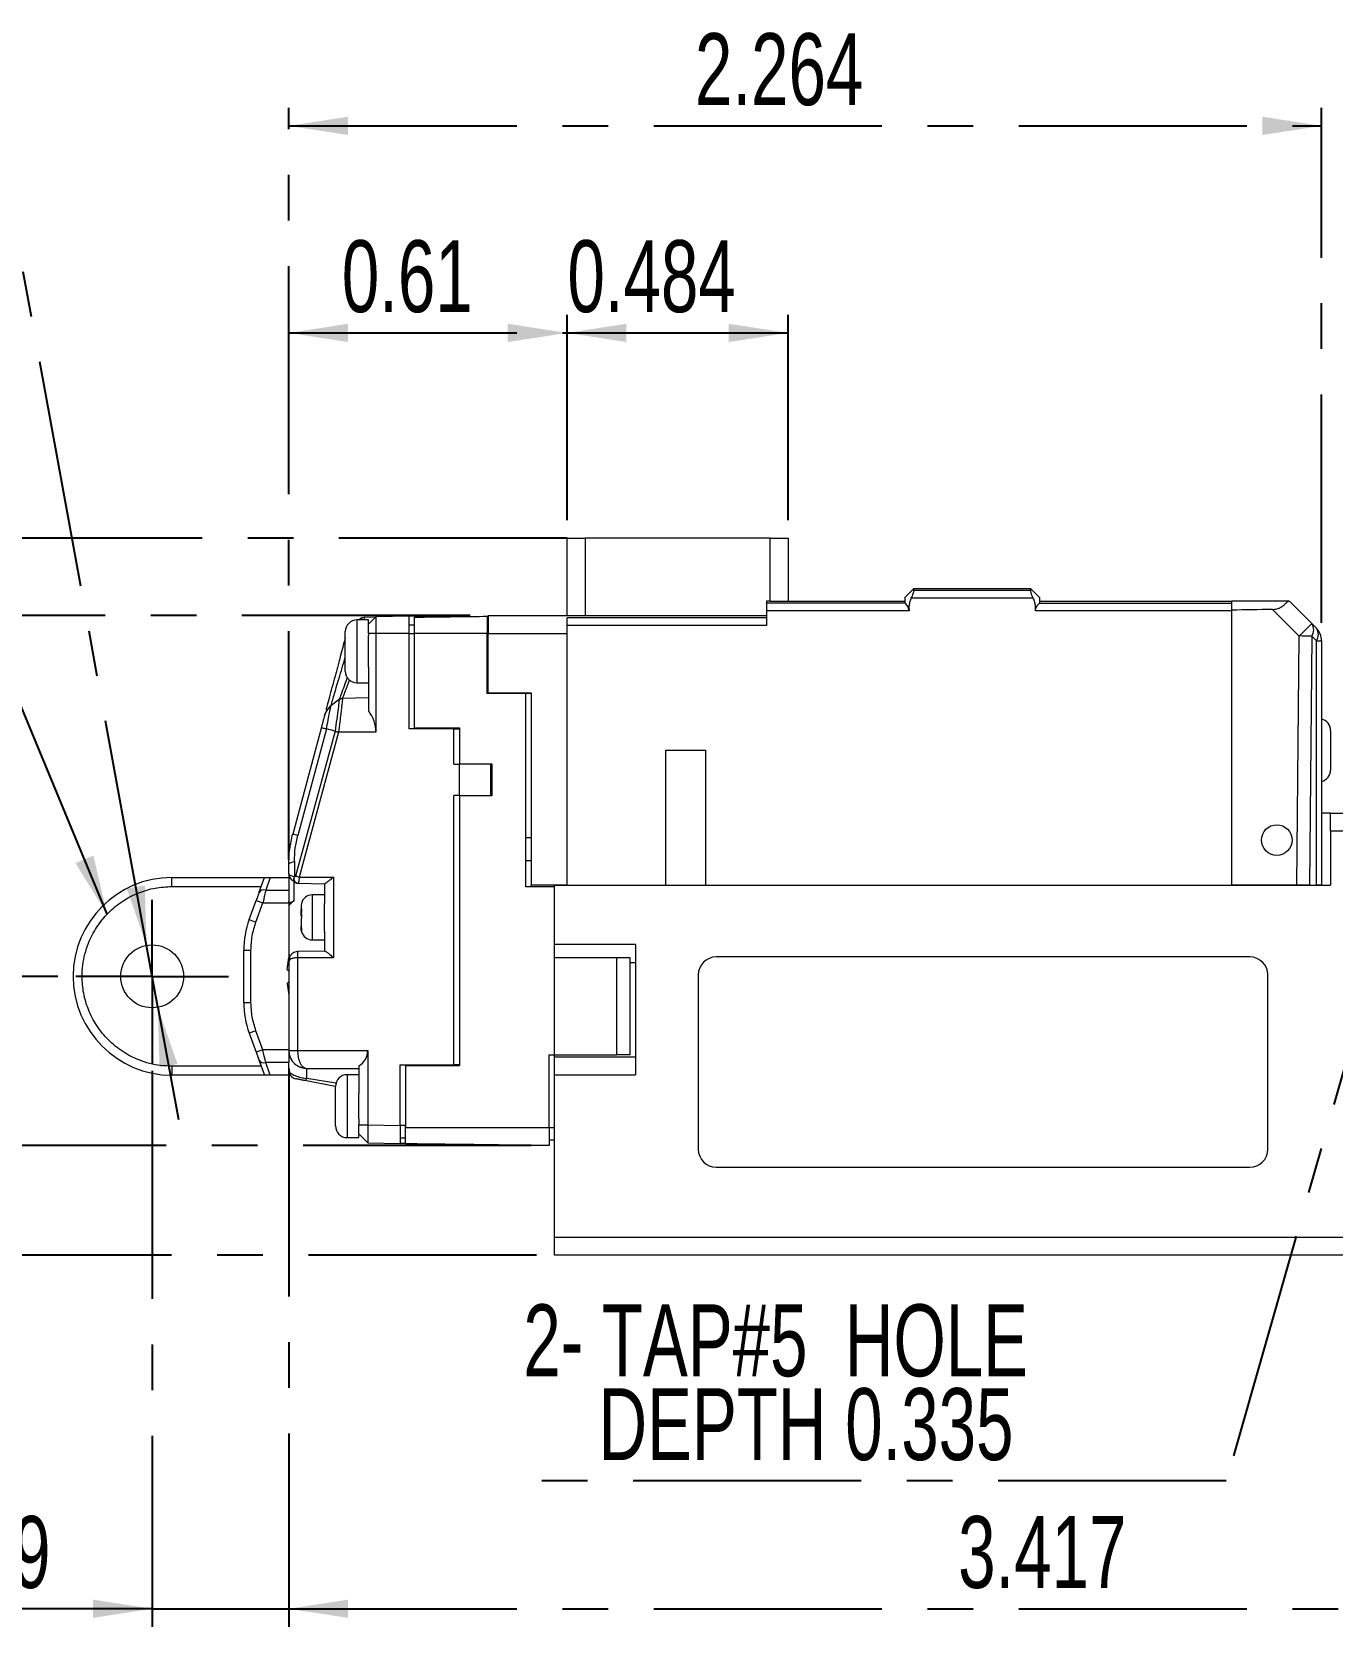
# Model space of a CAD drawing. Header units: inches. Extents: x 0.2 to 16.3, y 0.2 to 11.5.
# Drawn here: x 3.486 to 6.336, y 5.579 to 9.099 of the extents above; entities that cross this region are included whole.
import ezdxf

# ---------------------------------------------------------------- set-up
doc = ezdxf.new("R2010")
doc.units = ezdxf.units.IN
doc.header["$MEASUREMENT"] = 0
doc.linetypes.add('CENTERX2', pattern=[0.8, 0.5, -0.1, 0.1, -0.1])
doc.layers.add('CENTER_LINE', color=7, linetype='CENTERX2')
doc.styles.add('SLDTEXTSTYLE0', font='TXT', dxfattribs={"width": 0.7})
doc.dimstyles.new('SLDDIMSTYLE0', dxfattribs={"dimtxt": 0.15748, "dimasz": 0.13, "dimexe": 0, "dimexo": 0.0625, "dimgap": 0.03937, "dimtad": 1, "dimdec": 3, "dimrnd": 1e-09, "dimzin": 12, "dimdsep": 46, "dimtxsty": 'SLDTEXTSTYLE0', "dimsah": 1, "dimcen": 0.09, "dimadec": 0, "dimazin": 3, "dimtfac": 1, "dimtdec": 3, "dimtofl": 0, "dimtmove": 0, "dimatfit": 3, "dimfxl": 1, "dimfrac": 2, "dimtolj": 1, "dimtzin": 12, "dimarcsym": 0})
doc.dimstyles.new('SLDDIMSTYLE1', dxfattribs={"dimtxt": 0.15748, "dimasz": 0.13, "dimexe": 0, "dimexo": 0.0625, "dimgap": 0.03937, "dimtad": 1, "dimdec": 3, "dimrnd": 1e-09, "dimdsep": 46, "dimtxsty": 'SLDTEXTSTYLE0', "dimsah": 1, "dimcen": 0.09, "dimadec": 0, "dimazin": 2, "dimtfac": 1, "dimtdec": 3, "dimtmove": 0, "dimatfit": 0, "dimfxl": 1, "dimfrac": 2, "dimtolj": 1, "dimtzin": 12, "dimarcsym": 0})
doc.dimstyles.new('SLDDIMSTYLE2', dxfattribs={"dimtxt": 0.15748, "dimasz": 0.13, "dimexe": 0, "dimexo": 0.0625, "dimgap": 0.03937, "dimtad": 1, "dimdec": 3, "dimrnd": 1e-09, "dimdsep": 46, "dimtxsty": 'SLDTEXTSTYLE0', "dimsah": 1, "dimcen": 0.09, "dimadec": 0, "dimazin": 2, "dimtfac": 1, "dimtdec": 3, "dimtofl": 0, "dimtmove": 0, "dimatfit": 3, "dimfxl": 1, "dimfrac": 2, "dimtolj": 1, "dimtzin": 12, "dimarcsym": 0})
doc.dimstyles.new('SLDDIMSTYLE3', dxfattribs={"dimtxt": 0.15748, "dimasz": 0.13, "dimexe": 0, "dimexo": 0.0625, "dimgap": 0.03937, "dimtad": 0, "dimtih": 1, "dimtoh": 1, "dimdec": 3, "dimrnd": 1e-09, "dimdsep": 46, "dimtxsty": 'SLDTEXTSTYLE0', "dimsah": 1, "dimcen": 0, "dimadec": 0, "dimazin": 2, "dimtol": 1, "dimtp": 0.003937, "dimtm": 0.003937, "dimtfac": 1, "dimtdec": 3, "dimtmove": 0, "dimatfit": 3, "dimfxl": 1, "dimfrac": 2, "dimtolj": 1, "dimarcsym": 0})
doc.dimstyles.new('SLDDIMSTYLE4', dxfattribs={"dimtxt": 0.15748, "dimasz": 0.13, "dimexe": 0, "dimexo": 0.0625, "dimgap": 0.03937, "dimtad": 1, "dimdec": 3, "dimrnd": 1e-09, "dimdsep": 46, "dimtxsty": 'SLDTEXTSTYLE0', "dimsah": 1, "dimcen": 0.09, "dimadec": 0, "dimazin": 2, "dimtfac": 1, "dimtmove": 0, "dimatfit": 0, "dimfxl": 1, "dimfrac": 2, "dimtolj": 1, "dimtzin": 12, "dimarcsym": 0})
doc.dimstyles.new('SLDDIMSTYLE6', dxfattribs={"dimtxt": 0.15748, "dimasz": 0.13, "dimexe": 0, "dimexo": 0.0625, "dimgap": 0.03937, "dimtad": 0, "dimtih": 1, "dimtoh": 1, "dimdec": 3, "dimrnd": 1e-09, "dimzin": 12, "dimdsep": 46, "dimtxsty": 'SLDTEXTSTYLE0', "dimsah": 1, "dimcen": 0, "dimadec": 0, "dimazin": 3, "dimtfac": 1, "dimtdec": 3, "dimtmove": 0, "dimatfit": 3, "dimfxl": 1, "dimfrac": 2, "dimtolj": 1, "dimtzin": 12, "dimarcsym": 0})
doc.dimstyles.new('SLDDIMSTYLE8', dxfattribs={"dimtxt": 0.18, "dimasz": 0.13, "dimexe": 0, "dimexo": 0.0625, "dimgap": 0, "dimtad": 0, "dimtih": 1, "dimtoh": 1, "dimdec": 0, "dimrnd": 1e-09, "dimzin": 0, "dimdsep": 46, "dimtxsty": 'Standard', "dimsah": 1, "dimcen": 0.09, "dimadec": 0, "dimazin": 0, "dimtfac": 0.13, "dimtdec": 0, "dimtofl": 0, "dimtmove": 0, "dimatfit": 3, "dimfxl": 1, "dimfrac": 2, "dimtolj": 1, "dimtzin": 0, "dimarcsym": 0})

# ---------------------------------------------------------------- blocks, each defined once
blk = doc.blocks.new('_D_2')
at = {"layer": 'CENTER_LINE'}
for p, q in [((2.7269, 7.9905), (2.7269, 8.3102)), ((4.6582, 7.9905), (2.6875, 7.9905)), ((2.7269, 7.9905), (2.7269, 7.8212)), ((4.4456, 7.8212), (2.6875, 7.8212)), ((2.7269, 7.8212), (2.7269, 7.5712))]:
    blk.add_line(p, q, dxfattribs=at)
for points in [[(2.7269, 7.9905), (2.7469, 8.1205), (2.7069, 8.1205)], [(2.7269, 7.8212), (2.7069, 7.6912), (2.7469, 7.6912)]]:
    blk.add_solid(points, dxfattribs=at)
at = {"layer": 'CENTER_LINE', "insert": (2.5238, 7.8272), "char_height": 0.15748, "attachment_point": 1, "rotation": 90, "style": 'SLDTEXTSTYLE0'}
blk.add_mtext('0.169', dxfattribs=at)
blk = doc.blocks.new('_D_3')
at = {"layer": 'CENTER_LINE'}
for p, q in [((4.6582, 8.0299), (4.6582, 8.4795)), ((5.1425, 8.0299), (5.1425, 8.4795)), ((4.6582, 8.4401), (5.1425, 8.4401))]:
    blk.add_line(p, q, dxfattribs=at)
for points in [[(4.6582, 8.4401), (4.7882, 8.4201), (4.7882, 8.4601)], [(5.1425, 8.4401), (5.0125, 8.4601), (5.0125, 8.4201)]]:
    blk.add_solid(points, dxfattribs=at)
at = {"layer": 'CENTER_LINE', "insert": (4.6589, 8.6431), "char_height": 0.15748, "attachment_point": 1, "style": 'SLDTEXTSTYLE0'}
blk.add_mtext('0.484', dxfattribs=at)
blk = doc.blocks.new('_D_4')
at = {"layer": 'CENTER_LINE'}
for p, q in [((3.4355, 8.7417), (1.6589, 8.7417)), ((3.7364, 7.0983), (3.4355, 8.7417)), ((3.7612, 6.9628), (3.7364, 7.0983)), ((3.7612, 6.9628), (3.8062, 6.7169))]:
    blk.add_line(p, q, dxfattribs=at)
for points in [[(3.7364, 7.0983), (3.7326, 7.2298), (3.6933, 7.2226)], [(3.7612, 6.9628), (3.7649, 6.8313), (3.8043, 6.8385)]]:
    blk.add_solid(points, dxfattribs=at)
at = {"layer": 'CENTER_LINE', "attachment_point": 1, "style": 'SLDTEXTSTYLE0'}
for s, insert, char_height in [('%%c', (1.6589, 8.9447), 0.15748), ('0.138', (1.8332, 8.9447), 0.15748), ('HOLE', (2.8813, 8.9447), 0.15748), ('±0.004', (2.3772, 8.8916), 0.11024)]:
    blk.add_mtext(s, dxfattribs=dict(at, insert=insert, char_height=char_height))
blk = doc.blocks.new('_D_5')
at = {"layer": 'CENTER_LINE'}
for p, q in [((4.048, 7.2865), (4.048, 8.4795)), ((4.6582, 8.0299), (4.6582, 8.4795)), ((4.048, 8.4401), (4.6582, 8.4401))]:
    blk.add_line(p, q, dxfattribs=at)
for points in [[(4.048, 8.4401), (4.178, 8.4201), (4.178, 8.4601)], [(4.6582, 8.4401), (4.5282, 8.4601), (4.5282, 8.4201)]]:
    blk.add_solid(points, dxfattribs=at)
at = {"layer": 'CENTER_LINE', "insert": (4.1644, 8.6431), "char_height": 0.15748, "attachment_point": 1, "style": 'SLDTEXTSTYLE0'}
blk.add_mtext('0.61', dxfattribs=at)
blk = doc.blocks.new('_D_6')
at = {"layer": 'CENTER_LINE'}
for p, q in [((4.4456, 7.8212), (2.6875, 7.8212)), ((2.7269, 6.6599), (2.7269, 7.8212)), ((4.5795, 6.6599), (2.6875, 6.6599))]:
    blk.add_line(p, q, dxfattribs=at)
for points in [[(2.7269, 7.8212), (2.7069, 7.6912), (2.7469, 7.6912)], [(2.7269, 6.6599), (2.7469, 6.7899), (2.7069, 6.7899)]]:
    blk.add_solid(points, dxfattribs=at)
at = {"layer": 'CENTER_LINE', "insert": (2.5238, 6.9991), "char_height": 0.15748, "attachment_point": 1, "rotation": 90, "style": 'SLDTEXTSTYLE0'}
blk.add_mtext('1.161', dxfattribs=at)
blk = doc.blocks.new('_D_7')
at = {"layer": 'CENTER_LINE'}
for p, q in [((2.7269, 6.6599), (2.7269, 6.9099)), ((4.5795, 6.6599), (2.6875, 6.6599)), ((2.7269, 6.6599), (2.7269, 6.4195)), ((4.5913, 6.4195), (2.6875, 6.4195)), ((2.7269, 6.4195), (2.7269, 6.0499))]:
    blk.add_line(p, q, dxfattribs=at)
for points in [[(2.7269, 6.6599), (2.7469, 6.7899), (2.7069, 6.7899)], [(2.7269, 6.4195), (2.7069, 6.2895), (2.7469, 6.2895)]]:
    blk.add_solid(points, dxfattribs=at)
at = {"layer": 'CENTER_LINE', "insert": (2.5238, 6.0499), "char_height": 0.15748, "attachment_point": 1, "rotation": 90, "style": 'SLDTEXTSTYLE0'}
blk.add_mtext('0.24', dxfattribs=at)
blk = doc.blocks.new('_D_8')
at = {"layer": 'CENTER_LINE'}
for p, q in [((4.048, 7.2865), (4.048, 8.933)), ((6.3118, 7.8049), (6.3118, 8.933)), ((4.048, 8.8936), (6.3118, 8.8936))]:
    blk.add_line(p, q, dxfattribs=at)
for points in [[(4.048, 8.8936), (4.178, 8.8736), (4.178, 8.9136)], [(6.3118, 8.8936), (6.1818, 8.9136), (6.1818, 8.8736)]]:
    blk.add_solid(points, dxfattribs=at)
at = {"layer": 'CENTER_LINE', "insert": (4.9384, 9.0966), "char_height": 0.15748, "attachment_point": 1, "style": 'SLDTEXTSTYLE0'}
blk.add_mtext('2.264', dxfattribs=at)
blk = doc.blocks.new('_D_12')
at = {"layer": 'CENTER_LINE'}
for p, q in [((4.048, 6.8291), (4.048, 5.6059)), ((3.7488, 6.8239), (3.7488, 5.6059)), ((3.7488, 5.6453), (3.1571, 5.6453)), ((3.7488, 5.6453), (4.048, 5.6453)), ((4.048, 5.6453), (4.298, 5.6453))]:
    blk.add_line(p, q, dxfattribs=at)
for points in [[(3.7488, 5.6453), (3.6188, 5.6653), (3.6188, 5.6253)], [(4.048, 5.6453), (4.178, 5.6253), (4.178, 5.6653)]]:
    blk.add_solid(points, dxfattribs=at)
at = {"layer": 'CENTER_LINE', "insert": (3.1571, 5.8483), "char_height": 0.15748, "attachment_point": 1, "style": 'SLDTEXTSTYLE0'}
blk.add_mtext('0.299', dxfattribs=at)
blk = doc.blocks.new('_D_13')
at = {"layer": 'CENTER_LINE'}
for p, q in [((4.048, 6.8291), (4.048, 5.6059)), ((7.4653, 6.388), (7.4653, 5.6059)), ((4.048, 5.6453), (7.4653, 5.6453))]:
    blk.add_line(p, q, dxfattribs=at)
for points in [[(4.048, 5.6453), (4.178, 5.6253), (4.178, 5.6653)], [(7.4653, 5.6453), (7.3353, 5.6653), (7.3353, 5.6253)]]:
    blk.add_solid(points, dxfattribs=at)
at = {"layer": 'CENTER_LINE', "insert": (5.5152, 5.8483), "char_height": 0.15748, "attachment_point": 1, "style": 'SLDTEXTSTYLE0'}
blk.add_mtext('3.417', dxfattribs=at)
blk = doc.blocks.new('_D_15')
at = {"layer": 'CENTER_LINE'}
for p, q in [((6.5025, 7.3251), (6.5711, 7.5655)), ((6.5025, 7.3251), (6.4754, 7.2305)), ((6.4754, 7.2305), (6.1028, 5.9255)), ((6.1028, 5.9255), (4.5623, 5.9255))]:
    blk.add_line(p, q, dxfattribs=at)
for points in [[(6.5025, 7.3251), (6.5574, 7.4446), (6.5189, 7.4556)], [(6.4754, 7.2305), (6.4205, 7.111), (6.459, 7.1)]]:
    blk.add_solid(points, dxfattribs=at)
at = {"layer": 'CENTER_LINE', "char_height": 0.15748, "attachment_point": 1, "style": 'SLDTEXTSTYLE0'}
for s, insert in [('2- TAP#5  HOLE', (4.5623, 6.312)), ('DEPTH 0.335', (4.727, 6.1285))]:
    blk.add_mtext(s, dxfattribs=dict(at, insert=insert))
blk = doc.blocks.new('_D_16')
at = {"layer": 'CENTER_LINE'}
for p, q in [((3.1818, 7.0306), (3.1818, 7.3484)), ((3.5421, 7.0306), (3.1425, 7.0306)), ((3.1818, 7.0306), (3.1818, 6.6599)), ((4.5795, 6.6599), (3.1425, 6.6599))]:
    blk.add_line(p, q, dxfattribs=at)
for points in [[(3.1818, 7.0306), (3.1618, 6.9006), (3.2018, 6.9006)], [(3.1818, 6.6599), (3.2018, 6.7899), (3.1618, 6.7899)]]:
    blk.add_solid(points, dxfattribs=at)
at = {"layer": 'CENTER_LINE', "insert": (2.9788, 6.8654), "char_height": 0.15748, "attachment_point": 1, "rotation": 90, "style": 'SLDTEXTSTYLE0'}
blk.add_mtext('0.371', dxfattribs=at)
blk = doc.blocks.new('SW_CENTERMARKSYMBOL_0')
at = {"layer": 'CENTER_LINE', "color": 0}
for p, q in [((0, 0.0984), (0, 0.1673)), ((0, 0), (0, 0.0984)), ((-0.0984, 0), (-0.1673, 0)), ((0, 0), (-0.0984, 0)), ((0, 0), (0, -0.0984)), ((0, 0), (0.0984, 0)), ((0.0984, 0), (0.1673, 0)), ((0, -0.0984), (0, -0.1673))]:
    blk.add_line(p, q, dxfattribs=at)

msp = doc.modelspace()

# ---------------------------------------------------------------- linework, layer by layer
at = {"color": 7, "linetype": 'Continuous', "lineweight": 18}
for p, q in [((4.6582, 7.8212), (4.6582, 7.9905)), ((4.6976, 7.9905), (4.6976, 7.8212)), ((5.1031, 7.9905), (4.6976, 7.9905)), ((5.1031, 7.8526), (5.1031, 7.9905)), ((5.1425, 7.9905), (5.1425, 7.8527)), ((5.1029, 7.8527), (5.0953, 7.8527)), ((5.1031, 7.8527), (5.3984, 7.8527)), ((5.4181, 7.8803), (5.3984, 7.8606)), ((5.6797, 7.8589), (5.4123, 7.8589)), ((5.4181, 7.8762), (5.4181, 7.8803)), ((5.4181, 7.8803), (5.674, 7.8803)), ((5.674, 7.8762), (5.4181, 7.8762)), ((5.6937, 7.8606), (5.674, 7.8803)), ((5.6937, 7.8527), (6.1149, 7.8527)), ((6.2402, 7.8527), (6.1149, 7.8527)), ((6.1149, 7.833), (6.1149, 7.8527)), ((6.2414, 7.8522), (6.29, 7.8036)), ((4.2085, 7.816), (4.2025, 7.8114)), ((4.2085, 7.816), (4.2025, 7.8114)), ((4.2025, 7.8114), (4.2075, 7.8151)), ((4.2144, 7.8176), (4.2389, 7.818)), ((4.2389, 7.818), (4.2232, 7.802)), ((4.3118, 7.8193), (4.2389, 7.818)), ((4.2389, 7.818), (4.2389, 7.7818)), ((4.3118, 7.8193), (4.4023, 7.8209)), ((4.3118, 7.7818), (4.3118, 7.8193)), ((4.4023, 7.8209), (4.4023, 7.8184)), ((4.483, 7.8194), (4.485, 7.8194)), ((4.485, 7.8212), (5.0953, 7.8212)), ((5.0953, 7.816), (4.6582, 7.816)), ((5.3984, 7.8482), (5.0953, 7.8481)), ((5.0953, 7.8311), (5.0953, 7.7993)), ((5.4076, 7.8311), (5.0953, 7.8311)), ((5.4074, 7.8409), (5.4048, 7.8409)), ((5.4074, 7.8409), (5.4076, 7.8311)), ((5.6845, 7.8311), (5.6846, 7.8409)), ((6.1149, 7.8311), (5.6845, 7.8311)), ((5.6846, 7.8409), (5.6873, 7.8409)), ((5.6937, 7.8482), (6.1149, 7.8481)), ((6.1149, 7.2307), (6.1149, 7.833)), ((6.2625, 7.7761), (6.2043, 7.8343)), ((4.172, 7.6992), (4.172, 7.7858)), ((4.2232, 7.8114), (4.1976, 7.8114)), ((4.2232, 7.802), (4.2232, 7.8114)), ((4.2232, 7.7818), (4.2232, 7.802)), ((4.2389, 7.7818), (4.2232, 7.7818)), ((4.2232, 7.7818), (4.2232, 7.7772)), ((4.2389, 7.7818), (4.2389, 7.5653)), ((4.3118, 7.7818), (4.2389, 7.7818)), ((4.3236, 7.7998), (4.3118, 7.7998)), ((4.3118, 7.5731), (4.3118, 7.7818)), ((4.3118, 7.7818), (4.3236, 7.7818)), ((4.3236, 7.5751), (4.3236, 7.7818)), ((4.485, 7.7818), (4.483, 7.7818)), ((4.483, 7.65), (4.483, 7.7818)), ((4.485, 7.7818), (4.6582, 7.7818)), ((4.485, 7.6519), (4.485, 7.7818)), ((5.0953, 7.7993), (4.6582, 7.7993)), ((4.6582, 7.2307), (4.6582, 7.7818)), ((6.2625, 7.7761), (6.29, 7.8036)), ((6.29, 7.8036), (6.3003, 7.7934)), ((4.2232, 7.7078), (4.2232, 7.7772)), ((6.2577, 7.2307), (6.2625, 7.7761)), ((6.29, 7.7758), (6.2852, 7.2307)), ((6.3003, 7.7655), (6.29, 7.7758)), ((6.3003, 7.2307), (6.3003, 7.7655)), ((6.3003, 7.7655), (6.3118, 7.7655)), ((6.3118, 7.7655), (6.3118, 7.2307)), ((4.1976, 7.6736), (4.2232, 7.6736)), ((4.2232, 7.7078), (4.2232, 7.6114)), ((4.483, 7.7031), (4.485, 7.7031)), ((4.2232, 7.6406), (4.1659, 7.6396)), ((4.5677, 7.65), (4.483, 7.65)), ((4.485, 7.6519), (4.5795, 7.6519)), ((4.5677, 7.2267), (4.5677, 7.65)), ((4.5795, 7.65), (4.5677, 7.65)), ((4.5795, 7.6519), (4.5795, 7.2307)), ((4.1304, 7.6108), (4.1264, 7.6019)), ((4.1264, 7.6019), (4.1295, 7.6089)), ((4.127, 7.604), (4.1265, 7.6022)), ((4.127, 7.604), (4.1266, 7.602)), ((4.1272, 7.603), (4.1274, 7.603)), ((4.1405, 7.623), (4.1357, 7.6179)), ((4.1357, 7.6179), (4.1405, 7.623)), ((4.1401, 7.6211), (4.1405, 7.623)), ((4.1589, 7.6371), (4.1405, 7.623)), ((4.1196, 7.5765), (4.0569, 7.3424)), ((4.1495, 7.5674), (4.063, 7.2503)), ((4.1305, 7.5725), (4.068, 7.3395)), ((4.1264, 7.6019), (4.1263, 7.6014)), ((4.1495, 7.5674), (4.1305, 7.5725)), ((4.4102, 7.5731), (4.3118, 7.5731)), ((4.3236, 7.5751), (4.3236, 7.5731)), ((4.3236, 7.5751), (4.422, 7.5751)), ((4.4102, 7.4955), (4.4102, 7.5731)), ((4.4102, 7.5731), (4.422, 7.5731)), ((4.422, 7.5751), (4.422, 7.4963)), ((6.3315, 7.5692), (6.3315, 7.5259)), ((4.1574, 7.5653), (4.0709, 7.2482)), ((4.2389, 7.5653), (4.1574, 7.5653)), ((4.8748, 7.5259), (4.9614, 7.5259)), ((4.8748, 7.2307), (4.8748, 7.5259)), ((4.9614, 7.5259), (4.9614, 7.2307)), ((6.3315, 7.5259), (6.3315, 7.4826)), ((4.4102, 7.4955), (4.422, 7.4955)), ((4.422, 7.4963), (4.422, 7.4955)), ((4.422, 7.4963), (4.4929, 7.4963)), ((4.422, 7.427), (4.422, 7.4955)), ((4.4909, 7.4955), (4.422, 7.4955)), ((4.4909, 7.427), (4.4909, 7.4955)), ((4.4929, 7.4963), (4.4929, 7.4262)), ((4.422, 7.427), (4.4102, 7.427)), ((4.4102, 6.837), (4.4102, 7.427)), ((4.422, 7.427), (4.4909, 7.427)), ((4.422, 7.427), (4.422, 7.4262)), ((4.422, 7.4262), (4.422, 6.835)), ((4.4929, 7.4262), (4.422, 7.4262)), ((6.3315, 7.388), (6.3118, 7.388)), ((6.3315, 7.388), (6.9968, 7.388)), ((6.3315, 7.3487), (6.3315, 7.388)), ((4.068, 7.3395), (4.0569, 7.3424)), ((4.5677, 7.335), (4.5795, 7.335)), ((6.3315, 7.3487), (6.3315, 7.2306)), ((7.0362, 7.3487), (6.3315, 7.3487)), ((4.048, 7.2545), (4.048, 7.2752)), ((4.0605, 7.2824), (4.0605, 7.2487)), ((4.5795, 7.2838), (4.5677, 7.2838)), ((3.7921, 7.2274), (3.7921, 7.2471)), ((3.7921, 7.2471), (3.995, 7.2471)), ((3.7921, 7.2274), (3.9878, 7.2274)), ((3.9828, 7.2135), (3.995, 7.2471)), ((3.995, 7.2471), (4.0077, 7.2471)), ((4.0077, 7.2471), (3.9976, 7.2193)), ((3.9976, 7.2193), (4.048, 7.2193)), ((4.0077, 7.2471), (4.048, 7.2471)), ((4.048, 7.2471), (4.048, 7.2193)), ((4.048, 7.2193), (4.048, 7.1914)), ((4.0605, 7.2487), (4.0598, 7.2488)), ((4.0658, 7.235), (4.0687, 7.2349)), ((4.0677, 7.2347), (4.1274, 7.2336)), ((4.0709, 7.2482), (4.1461, 7.2482)), ((4.1267, 7.2336), (4.1267, 7.1904)), ((4.1461, 7.2482), (4.1461, 7.0714)), ((4.6307, 7.2267), (4.5677, 7.2267)), ((4.6582, 7.2307), (4.5795, 7.2307)), ((4.5795, 7.2267), (4.5795, 7.2307)), ((4.6307, 7.1006), (4.6307, 7.2306)), ((4.6307, 7.2306), (6.3315, 7.2306)), ((4.6582, 7.2307), (4.8748, 7.2307)), ((4.7581, 7.2307), (4.7581, 7.2306)), ((4.8433, 7.2306), (4.8433, 7.2307)), ((4.9614, 7.2307), (6.1149, 7.2307)), ((5.1504, 7.2307), (5.1504, 7.2306)), ((5.2291, 7.2307), (5.2291, 7.2306)), ((6.1149, 7.2306), (6.1149, 7.2307)), ((6.2577, 7.2307), (6.1149, 7.2307)), ((6.1425, 7.2306), (6.1425, 7.2307)), ((6.2852, 7.2307), (6.2577, 7.2307)), ((6.2852, 7.2307), (6.3003, 7.2307)), ((6.3118, 7.2307), (6.3003, 7.2307)), ((3.9615, 7.1549), (3.9767, 7.1968)), ((3.9763, 7.1495), (3.9915, 7.1914)), ((3.9767, 7.1968), (3.9915, 7.1914)), ((3.9915, 7.1914), (4.048, 7.1914)), ((4.048, 7.1914), (4.048, 7.0721)), ((4.0762, 7.1908), (4.0756, 7.1852)), ((4.0756, 7.1852), (4.0756, 7.1771)), ((4.1267, 7.2089), (4.0992, 7.2089)), ((4.1267, 7.1753), (4.1267, 7.1904)), ((3.9615, 7.1549), (3.9763, 7.1495)), ((4.0756, 7.1771), (4.0759, 7.1784)), ((4.0756, 7.1728), (4.0756, 7.1771)), ((4.0756, 7.1665), (4.0756, 7.1728)), ((4.0756, 7.1622), (4.0756, 7.1665)), ((4.0759, 7.1585), (4.0756, 7.1571)), ((4.0756, 7.1571), (4.0756, 7.1404)), ((4.1267, 7.129), (4.1267, 7.1753)), ((4.0756, 7.1404), (4.0762, 7.1348)), ((4.0756, 7.1342), (4.0756, 7.1404)), ((4.0762, 7.1286), (4.0756, 7.1342)), ((4.0762, 7.1348), (4.0762, 7.1286)), ((4.0992, 7.1105), (4.1267, 7.1105)), ((4.1267, 7.129), (4.1267, 7.0859)), ((3.9496, 6.9736), (3.9496, 7.0876)), ((3.9653, 7.0876), (3.9496, 7.0876)), ((3.9653, 6.9736), (3.9653, 7.0876)), ((4.0528, 7.0761), (4.048, 7.0775)), ((4.1273, 7.0859), (4.0672, 7.0849)), ((4.8078, 7.1006), (4.6307, 7.1006)), ((4.6307, 7.0712), (4.6307, 7.1006)), ((4.8078, 7.1006), (4.8078, 6.8152)), ((4.0446, 7.0458), (4.048, 7.0721)), ((4.0446, 7.0458), (4.048, 7.0424)), ((4.048, 7.0719), (4.0501, 7.0719)), ((4.048, 7.062), (4.048, 6.8684)), ((4.048, 7.0552), (4.048, 7.0616)), ((4.048, 7.0424), (4.048, 7.0188)), ((4.0673, 7.0714), (4.0673, 6.8684)), ((4.1461, 7.0714), (4.0673, 7.0714)), ((4.6307, 6.8586), (4.6307, 7.0712)), ((4.7665, 7.0712), (4.6307, 7.0712)), ((4.7665, 7.0712), (4.7665, 6.8586)), ((4.796, 7.0712), (4.7665, 7.0712)), ((4.796, 6.8586), (4.796, 7.0712)), ((6.1543, 7.0731), (4.985, 7.0731)), ((4.048, 7.0188), (4.0446, 7.0153)), ((4.0446, 7.0153), (4.048, 6.9891)), ((4.9456, 7.0337), (4.9456, 6.6518)), ((6.1937, 6.6518), (6.1937, 7.0337)), ((3.9496, 6.9736), (3.9653, 6.9736)), ((4.048, 6.9891), (4.048, 6.8697)), ((3.9763, 6.9116), (3.9615, 6.9062)), ((3.9615, 6.9062), (3.9767, 6.8643)), ((3.9915, 6.8697), (3.9763, 6.9116)), ((3.9915, 6.8697), (3.9767, 6.8643)), ((4.048, 6.8697), (3.9915, 6.8697)), ((4.048, 6.8697), (4.048, 6.8684)), ((4.048, 6.8684), (4.0673, 6.8684)), ((4.048, 6.8659), (4.048, 6.8419)), ((4.0673, 6.8684), (4.2212, 6.8684)), ((4.2212, 6.8684), (4.2212, 6.7052)), ((3.9878, 6.8337), (3.7921, 6.8337)), ((3.7921, 6.8337), (3.7921, 6.814)), ((3.9828, 6.8476), (3.995, 6.814)), ((4.048, 6.8419), (3.9976, 6.8419)), ((4.0077, 6.814), (3.9976, 6.8419)), ((4.048, 6.814), (4.048, 6.8419)), ((4.0874, 6.8291), (4.2016, 6.8291)), ((4.0874, 6.8071), (4.0874, 6.8291)), ((4.2016, 6.8344), (4.2016, 6.774)), ((4.2921, 6.837), (4.4102, 6.837)), ((4.2921, 6.704), (4.2921, 6.837)), ((4.3039, 6.835), (4.3039, 6.837)), ((4.3039, 6.835), (4.422, 6.835)), ((4.3039, 6.835), (4.3039, 6.6992)), ((4.422, 6.837), (4.4102, 6.837)), ((4.6189, 6.8586), (4.6307, 6.8586)), ((4.6189, 6.6992), (4.6189, 6.8586)), ((4.6307, 6.8586), (4.7665, 6.8586)), ((4.6307, 6.8152), (4.6307, 6.8586)), ((4.6307, 6.8546), (4.8078, 6.8546)), ((4.796, 6.8586), (4.7665, 6.8586)), ((3.995, 6.814), (3.7921, 6.814)), ((4.0077, 6.814), (3.995, 6.814)), ((4.048, 6.814), (4.0077, 6.814)), ((4.048, 6.818), (4.0512, 6.8147)), ((4.1499, 6.789), (4.0835, 6.8023)), ((4.2016, 6.8152), (4.176, 6.8152)), ((4.6307, 6.4589), (4.6307, 6.8152)), ((4.6307, 6.8152), (4.8078, 6.8152)), ((4.1504, 6.7369), (4.1504, 6.7896)), ((4.2016, 6.7314), (4.2016, 6.774)), ((4.1504, 6.703), (4.1504, 6.7369)), ((4.2016, 6.7186), (4.2016, 6.7314)), ((4.2016, 6.7186), (4.2016, 6.7052)), ((4.2016, 6.7052), (4.2212, 6.7052)), ((4.2212, 6.7052), (4.2921, 6.704)), ((4.2921, 6.704), (4.2921, 6.6646)), ((4.3039, 6.7038), (4.2921, 6.7038)), ((4.6189, 6.6992), (4.6307, 6.6992)), ((4.176, 6.6774), (4.2016, 6.6774)), ((4.2016, 6.6859), (4.2214, 6.6657)), ((4.2016, 6.6859), (4.2214, 6.6657)), ((4.202, 6.6854), (4.2016, 6.6859)), ((4.2016, 6.6774), (4.2016, 6.6833)), ((4.2212, 6.6659), (4.2921, 6.6646)), ((4.3039, 6.6762), (4.2921, 6.6762)), ((4.3039, 6.6644), (4.2921, 6.6646)), ((4.6307, 6.6716), (4.6189, 6.6716)), ((4.985, 6.6125), (6.1543, 6.6125)), ((7.3472, 6.4589), (4.6307, 6.4589)), ((4.6307, 6.4195), (4.6307, 6.4589)), ((7.3472, 6.4195), (4.6307, 6.4195))]:
    msp.add_line(p, q, dxfattribs=at)
at = {"color": 8, "linetype": 'Continuous', "lineweight": 18}
for p, q in [((4.1976, 7.8114), (4.1976, 7.6736)), ((4.4929, 7.4598), (4.4909, 7.4598)), ((4.4909, 7.4465), (4.4929, 7.4465)), ((4.0992, 7.2089), (4.0992, 7.1753)), ((4.0992, 7.1753), (4.0992, 7.1105)), ((4.0485, 7.0648), (4.048, 7.062)), ((4.796, 7.0613), (4.8078, 7.0613)), ((4.1516, 6.7968), (4.0874, 6.8071)), ((4.176, 6.8152), (4.176, 6.7314)), ((4.176, 6.7314), (4.176, 6.6774))]:
    msp.add_line(p, q, dxfattribs=at)
at = {"color": 7, "linetype": 'Continuous', "lineweight": 18, "flags": 128}
for points in [[(4.048, 7.2752), (4.0482, 7.2762), (4.0488, 7.2772), (4.0498, 7.2782), (4.0513, 7.2791), (4.0531, 7.28), (4.0552, 7.2809), (4.0577, 7.2817), (4.0605, 7.2824)], [(4.0874, 6.8071), (4.0868, 6.806), (4.0863, 6.805), (4.0858, 6.8041), (4.0853, 6.8034), (4.0848, 6.8029), (4.0844, 6.8025), (4.0839, 6.8023), (4.0835, 6.8023)]]:
    msp.add_lwpolyline(points, dxfattribs=at)
at = {"color": 7, "linetype": 'Continuous', "lineweight": 18}
for centre, radius in [((6.2134, 7.3291), 0.0335), ((3.7488, 7.0306), 0.0689)]:
    msp.add_circle(centre, radius, dxfattribs=at)
for centre, radius, start, end in [((4.1976, 7.7858), 0.0256, 90, 180), ((6.27, 7.7897), 0.0244, 325.1431, 34.8569), ((6.2803, 7.7794), 0.0244, 325.1431, 34.8569), ((6.2724, 7.7655), 0.0394, 0, 45), ((6.2346, 4.44), 3.3363, 89.048, 89.5202), ((4.1976, 7.6992), 0.0256, 180, 270), ((6.3059, 7.5692), 0.0256, 0, 76.6576), ((6.3059, 7.4826), 0.0256, 283.3424, 0), ((3.7921, 7.0306), 0.2165, 90, 270), ((3.9937, 7.2073), 0.0126, 72.0271, 150.4369), ((4.5731, 9.0901), 1.9092, 254.5027, 254.7474), ((4.0992, 7.1853), 0.0236, 90, 167.148), ((4.1464, 7.0876), 0.1969, 160, 180), ((4.0992, 7.1341), 0.0236, 193.5835, 270), ((4.985, 7.0337), 0.0394, 90, 180), ((6.1543, 7.0337), 0.0394, 0, 90), ((4.1464, 6.9736), 0.1969, 180, 200), ((4.1819, 6.8684), 0.0394, 300.005, 360), ((3.9937, 6.8538), 0.0126, 209.5631, 287.9729), ((4.0677, 6.8255), 0.0197, 180, 258.6901), ((4.176, 6.7896), 0.0256, 90, 180), ((4.176, 6.703), 0.0256, 180, 270), ((4.985, 6.6518), 0.0394, 180, 270), ((6.1543, 6.6518), 0.0394, 270, 0)]:
    msp.add_arc(centre, radius, start, end, dxfattribs=at)
for centre, major_axis, ratio, start_param, end_param in [((10.0435, 7.8133), (4.5114, -0.0003), 0.008727, 2.588671, 2.627643), ((4.166, 7.5653), (0, 0.0743), 0.982842, 4.712389, 5.381677)]:
    msp.add_ellipse(centre, major_axis=major_axis, ratio=ratio, start_param=start_param, end_param=end_param, dxfattribs=at)
for points in [[(4.6582, 7.9905), (4.6588, 7.9905), (4.66, 7.9905), (4.6691, 7.9905), (4.6821, 7.9905), (4.6925, 7.9905), (4.6976, 7.9905)], [(5.1031, 7.9905), (5.1083, 7.9905), (5.1186, 7.9905), (5.1316, 7.9905), (5.1407, 7.9905), (5.1419, 7.9905), (5.1425, 7.9905)], [(6.1149, 7.8481), (6.1149, 7.8495), (6.1149, 7.8521), (6.1149, 7.8525), (6.1149, 7.8527)], [(4.2075, 7.8151), (4.2085, 7.8158), (4.2107, 7.8172), (4.2132, 7.8175), (4.2144, 7.8176)], [(4.485, 7.8212), (4.485, 7.8206), (4.485, 7.8194), (4.485, 7.8103), (4.485, 7.7973), (4.485, 7.787), (4.485, 7.7818)], [(4.6582, 7.7818), (4.6582, 7.7853), (4.6582, 7.7922), (4.6582, 7.8018), (4.6582, 7.8102), (4.6582, 7.8141), (4.6582, 7.816)], [(5.0953, 7.8481), (5.0953, 7.8472), (5.0953, 7.8453), (5.0953, 7.8411), (5.0953, 7.8363), (5.0953, 7.8328), (5.0953, 7.8311)], [(6.1149, 7.8311), (6.1149, 7.8328), (6.1149, 7.8363), (6.1149, 7.8411), (6.1149, 7.8453), (6.1149, 7.8472), (6.1149, 7.8481)], [(3.9653, 7.0876), (3.9658, 7.0981), (3.9667, 7.1193), (3.9731, 7.1394), (3.9763, 7.1495)], [(4.0759, 7.1784), (4.0758, 7.1751), (4.0755, 7.1684), (4.0758, 7.1618), (4.0759, 7.1585)], [(3.9763, 6.9116), (3.9731, 6.9217), (3.9667, 6.9419), (3.9658, 6.963), (3.9653, 6.9736)]]:
    msp.add_open_spline(points, degree=3, dxfattribs=at)
for points, knots in [([(5.0953, 7.8523), (5.0953, 7.8523), (5.0953, 7.8524), (5.0953, 7.8497), (5.0953, 7.8481)], [0, 0, 0, 0, 0.397291, 1, 1, 1, 1]), ([(5.3984, 7.8606), (5.3984, 7.8604), (5.3984, 7.8601), (5.3984, 7.8574), (5.3984, 7.8534), (5.3984, 7.8499), (5.3984, 7.8482)], [0, 0, 0, 0, 0.249826, 0.499768, 0.749826, 1, 1, 1, 1]), ([(5.4123, 7.8589), (5.4109, 7.8559), (5.4081, 7.8502), (5.4077, 7.8439), (5.4074, 7.8409)], [0, 0, 0, 0, 0.523313, 1, 1, 1, 1]), ([(5.4123, 7.8589), (5.4132, 7.8607), (5.4149, 7.8642), (5.4167, 7.8692), (5.4179, 7.8734), (5.418, 7.8753), (5.4181, 7.8762)], [0, 0, 0, 0, 0.268331, 0.522065, 0.764688, 1, 1, 1, 1]), ([(5.674, 7.8803), (5.674, 7.8801), (5.674, 7.8797), (5.674, 7.8774), (5.674, 7.8762)], [0, 0, 0, 0, 0.500008, 1, 1, 1, 1]), ([(5.6797, 7.8589), (5.6789, 7.8607), (5.6771, 7.8642), (5.6754, 7.8692), (5.6742, 7.8734), (5.6741, 7.8753), (5.674, 7.8762)], [0, 0, 0, 0, 0.268398, 0.522178, 0.764747, 1, 1, 1, 1]), ([(5.6846, 7.8409), (5.6844, 7.8439), (5.6839, 7.8502), (5.6812, 7.8559), (5.6797, 7.8589)], [0, 0, 0, 0, 0.479315, 1, 1, 1, 1]), ([(5.6937, 7.8606), (5.6937, 7.8604), (5.6937, 7.8601), (5.6937, 7.8574), (5.6937, 7.8534), (5.6937, 7.8499), (5.6937, 7.8482)], [0, 0, 0, 0, 0.249883, 0.499844, 0.749883, 1, 1, 1, 1]), ([(6.2043, 7.8343), (6.2076, 7.8346), (6.2143, 7.8351), (6.2235, 7.8396), (6.2306, 7.8455), (6.2363, 7.8508), (6.2397, 7.8531), (6.2409, 7.8525), (6.2414, 7.8522)], [0, 0, 0, 0, 0.154072, 0.309207, 0.488335, 0.671502, 0.878231, 1, 1, 1, 1]), ([(4.3236, 7.8175), (4.3534, 7.8178), (4.4065, 7.8185), (4.4597, 7.8191), (4.483, 7.8194)], [0, 0, 0, 0, 0.560004, 1, 1, 1, 1]), ([(4.3236, 7.7818), (4.3236, 7.7858), (4.3236, 7.7938), (4.3236, 7.8045), (4.3236, 7.8126), (4.3236, 7.8168), (4.3236, 7.8173), (4.3236, 7.8175)], [0, 0, 0, 0, 0.214702, 0.429404, 0.644089, 0.858766, 1, 1, 1, 1]), ([(4.483, 7.8194), (4.483, 7.819), (4.483, 7.8182), (4.483, 7.8117), (4.483, 7.8021), (4.483, 7.7916), (4.483, 7.7846), (4.483, 7.7818)], [0, 0, 0, 0, 0.214702, 0.429406, 0.644091, 0.858768, 1, 1, 1, 1]), ([(5.4048, 7.8409), (5.4039, 7.8423), (5.4019, 7.8453), (5.3997, 7.8471), (5.3984, 7.8482)], [0, 0, 0, 0, 0.453789, 1, 1, 1, 1]), ([(5.4076, 7.8311), (5.4074, 7.8328), (5.4071, 7.8364), (5.4056, 7.8394), (5.4048, 7.8409)], [0, 0, 0, 0, 0.478115, 1, 1, 1, 1]), ([(5.6845, 7.8311), (5.6846, 7.8328), (5.685, 7.8364), (5.6865, 7.8394), (5.6873, 7.8409)], [0, 0, 0, 0, 0.48427, 1, 1, 1, 1]), ([(5.6873, 7.8409), (5.6881, 7.8421), (5.69, 7.8451), (5.6923, 7.847), (5.6936, 7.8482)], [0, 0, 0, 0, 0.395708, 1, 1, 1, 1]), ([(4.483, 7.7818), (4.4533, 7.7819), (4.4001, 7.7819), (4.347, 7.7819), (4.3236, 7.7818)], [0, 0, 0, 0, 0.560005, 1, 1, 1, 1]), ([(4.169, 7.761), (4.1673, 7.7544), (4.1637, 7.7412), (4.1592, 7.7242), (4.1554, 7.7102), (4.1524, 7.6991), (4.1481, 7.683), (4.1427, 7.6628), (4.1369, 7.6411), (4.1324, 7.6244), (4.1306, 7.6175), (4.1298, 7.6147)], [0, 0, 0, 0, 0.107145, 0.216437, 0.280902, 0.344995, 0.409065, 0.567319, 0.724862, 0.886834, 1, 1, 1, 1]), ([(4.172, 7.7722), (4.1719, 7.7717), (4.1715, 7.7702), (4.1707, 7.7674), (4.1699, 7.7641), (4.1693, 7.762), (4.169, 7.761)], [0, 0, 0, 0, 0.165544, 0.457121, 0.732988, 1, 1, 1, 1]), ([(4.172, 7.7586), (4.1718, 7.7587), (4.1691, 7.7598), (4.169, 7.7604), (4.169, 7.761)], [0, 0, 0, 0, 0.04658, 1, 1, 1, 1]), ([(4.1659, 7.6396), (4.1658, 7.639), (4.1657, 7.6378), (4.1647, 7.6289), (4.1634, 7.6174), (4.162, 7.6045), (4.16, 7.587), (4.1583, 7.573), (4.1574, 7.5653)], [0, 0, 0, 0, 0.180061, 0.378365, 0.505739, 0.63991, 0.801206, 1, 1, 1, 1]), ([(4.1589, 7.6371), (4.16, 7.6378), (4.1621, 7.6392), (4.1646, 7.6394), (4.1659, 7.6396)], [0, 0, 0, 0, 0.502742, 1, 1, 1, 1]), ([(4.1269, 7.6032), (4.1265, 7.6017), (4.1258, 7.5989), (4.1239, 7.592), (4.1218, 7.5841), (4.1203, 7.5786), (4.1196, 7.5759)], [0, 0, 0, 0, 0.253072, 0.504788, 0.755918, 1, 1, 1, 1]), ([(4.1301, 7.6093), (4.1297, 7.6092), (4.129, 7.6089), (4.128, 7.6066), (4.1275, 7.6055)], [0, 0, 0, 0, 0.527132, 1, 1, 1, 1]), ([(4.14, 7.6212), (4.1384, 7.6201), (4.1336, 7.6168), (4.1308, 7.6117), (4.1288, 7.6083)], [0, 0, 0, 0, 0.3272289, 1, 1, 1, 1]), ([(4.14, 7.6216), (4.1394, 7.6212), (4.1381, 7.6204), (4.1371, 7.6192), (4.1365, 7.6185)], [0, 0, 0, 0, 0.4175847, 1, 1, 1, 1]), ([(4.1589, 7.6371), (4.1587, 7.6361), (4.1585, 7.634), (4.1563, 7.6178), (4.1533, 7.5948), (4.1508, 7.5765), (4.1495, 7.5674)], [0, 0, 0, 0, 0.2502245, 0.5000044, 0.7497637, 1, 1, 1, 1]), ([(4.1202, 7.5762), (4.1206, 7.5759), (4.1216, 7.5753), (4.1272, 7.5735), (4.1305, 7.5725)], [0, 0, 0, 0, 0.4315219, 1, 1, 1, 1]), ([(4.1495, 7.5674), (4.1501, 7.5673), (4.1512, 7.567), (4.1532, 7.5668), (4.1551, 7.5663), (4.1564, 7.5656), (4.1572, 7.5654), (4.1574, 7.5653)], [0, 0, 0, 0, 0.249886, 0.499926, 0.747959, 0.907794, 1, 1, 1, 1]), ([(4.048, 7.2752), (4.0484, 7.2865), (4.0491, 7.309), (4.0543, 7.3314), (4.0569, 7.3424)], [0, 0, 0, 0, 0.504417, 1, 1, 1, 1]), ([(4.0605, 7.2824), (4.0608, 7.292), (4.0614, 7.311), (4.0658, 7.33), (4.068, 7.3395)], [0, 0, 0, 0, 0.504153, 1, 1, 1, 1]), ([(4.048, 7.2552), (4.048, 7.2556), (4.048, 7.2565), (4.048, 7.252), (4.048, 7.2467), (4.048, 7.2413), (4.048, 7.2373), (4.048, 7.2328), (4.048, 7.228), (4.048, 7.2244), (4.048, 7.222), (4.048, 7.2192), (4.048, 7.2149), (4.048, 7.2062), (4.048, 7.1993), (4.048, 7.1943)], [0, 0, 0, 0, 0.119078, 0.265809, 0.41254, 0.473235, 0.533931, 0.594599, 0.655233, 0.715856, 0.718219, 0.736554, 0.807614, 0.858043, 1, 1, 1, 1]), ([(4.048, 7.2546), (4.0482, 7.2529), (4.0487, 7.2494), (4.0529, 7.2427), (4.0586, 7.2389), (4.0624, 7.2363)], [0, 0, 0, 0, 0.23397, 0.47863, 1, 1, 1, 1]), ([(4.048, 7.2545), (4.0485, 7.2539), (4.0496, 7.2527), (4.0563, 7.2501), (4.0598, 7.2488)], [0, 0, 0, 0, 0.470945, 1, 1, 1, 1]), ([(3.7921, 6.8337), (3.7838, 6.834), (3.7674, 6.8346), (3.743, 6.8394), (3.7147, 6.8486), (3.6834, 6.8648), (3.6519, 6.8904), (3.6305, 6.9167), (3.617, 6.9399), (3.6064, 6.9632), (3.5975, 6.9934), (3.5945, 7.0265), (3.5963, 7.0553), (3.6009, 7.0796), (3.6101, 7.1079), (3.6263, 7.1393), (3.6519, 7.1707), (3.6782, 7.1921), (3.7014, 7.2057), (3.7247, 7.2162), (3.755, 7.2254), (3.7797, 7.2268), (3.7921, 7.2274)], [0, 0, 0, 0, 0.040136, 0.079945, 0.120066, 0.184354, 0.250008, 0.315661, 0.34783, 0.380032, 0.439999, 0.5, 0.540114, 0.579922, 0.620066, 0.684355, 0.750008, 0.815661, 0.84783, 0.880033, 0.939991, 1, 1, 1, 1]), ([(3.9976, 7.2193), (3.9968, 7.2158), (3.9957, 7.2104), (3.9935, 7.2007), (3.9922, 7.1948), (3.9915, 7.1914)], [0, 0, 0, 0, 0.430059, 0.666913, 1, 1, 1, 1]), ([(4.063, 7.2503), (4.063, 7.2502), (4.0629, 7.2499), (4.0626, 7.2494), (4.062, 7.249), (4.0612, 7.2486), (4.0607, 7.2486), (4.0605, 7.2487)], [0, 0, 0, 0, 0.107272, 0.216266, 0.463262, 0.73307, 1, 1, 1, 1]), ([(4.0621, 7.2365), (4.0628, 7.2361), (4.0642, 7.2354), (4.0658, 7.235), (4.0665, 7.2349)], [0, 0, 0, 0, 0.5187046, 1, 1, 1, 1]), ([(4.1461, 7.2482), (4.146, 7.2481), (4.1444, 7.2467), (4.1404, 7.2432), (4.135, 7.2386), (4.1308, 7.2354), (4.1284, 7.2338), (4.1277, 7.2337), (4.1274, 7.2337)], [0, 0, 0, 0, 0.005863, 0.218298, 0.526732, 0.748442, 0.890595, 1, 1, 1, 1]), ([(3.9828, 7.2135), (3.982, 7.2114), (3.9808, 7.208), (3.9786, 7.2021), (3.9773, 7.1986), (3.9767, 7.1968)], [0, 0, 0, 0, 0.427559, 0.711619, 1, 1, 1, 1]), ([(4.048, 7.1854), (4.0506, 7.1882), (4.0544, 7.1923), (4.0584, 7.196), (4.0596, 7.1971)], [0, 0, 0, 0, 0.687273, 1, 1, 1, 1]), ([(4.0596, 7.1971), (4.0577, 7.1955), (4.0549, 7.1931), (4.0514, 7.1916), (4.0494, 7.1915), (4.0482, 7.1925), (4.0481, 7.1937), (4.048, 7.1943)], [0, 0, 0, 0, 0.381547, 0.550115, 0.720266, 0.867861, 1, 1, 1, 1]), ([(4.0676, 7.0849), (4.0654, 7.0847), (4.0616, 7.0842), (4.0563, 7.0812), (4.0521, 7.0768), (4.0495, 7.0714), (4.0483, 7.0668), (4.0484, 7.0643), (4.0484, 7.0634)], [0, 0, 0, 0, 0.202103, 0.358293, 0.553123, 0.763095, 0.916484, 1, 1, 1, 1]), ([(4.0673, 7.0849), (4.0673, 7.0847), (4.0673, 7.0843), (4.0673, 7.0812), (4.0673, 7.0767), (4.0673, 7.0732), (4.0673, 7.0714)], [0, 0, 0, 0, 0.25, 0.5, 0.75, 1, 1, 1, 1]), ([(4.1273, 7.0859), (4.1278, 7.0858), (4.1288, 7.0855), (4.132, 7.0833), (4.1369, 7.0794), (4.142, 7.075), (4.1453, 7.0721), (4.146, 7.0714), (4.1461, 7.0714)], [0, 0, 0, 0, 0.158433, 0.315847, 0.562995, 0.901208, 0.994139, 1, 1, 1, 1]), ([(4.0673, 7.0714), (4.0661, 7.0714), (4.0635, 7.0713), (4.0598, 7.0708), (4.0564, 7.07), (4.0525, 7.0685), (4.0488, 7.0659), (4.0483, 7.0633), (4.048, 7.062)], [0, 0, 0, 0, 0.119498, 0.23974, 0.361536, 0.485663, 0.730817, 1, 1, 1, 1]), ([(3.9767, 6.8643), (3.9777, 6.8617), (3.9792, 6.8573), (3.9813, 6.8517), (3.9823, 6.849), (3.9828, 6.8476)], [0, 0, 0, 0, 0.428724, 0.713281, 1, 1, 1, 1]), ([(3.9976, 6.8419), (3.9972, 6.8438), (3.9962, 6.848), (3.9942, 6.8573), (3.9925, 6.865), (3.9915, 6.8697)], [0, 0, 0, 0, 0.252769, 0.542585, 1, 1, 1, 1]), ([(4.048, 6.8684), (4.0484, 6.8643), (4.0492, 6.8557), (4.0546, 6.8458), (4.0612, 6.8386), (4.0681, 6.8338), (4.0769, 6.8299), (4.0836, 6.8294), (4.0874, 6.8291)], [0, 0, 0, 0, 0.190183, 0.391587, 0.518897, 0.659859, 0.807345, 1, 1, 1, 1]), ([(4.0483, 6.8689), (4.0484, 6.867), (4.0486, 6.8632), (4.05, 6.8566), (4.0533, 6.8485), (4.0566, 6.8428), (4.0601, 6.8402), (4.0603, 6.84)], [0, 0, 0, 0, 0.170843, 0.328423, 0.59867, 0.978278, 1, 1, 1, 1]), ([(4.0673, 6.8684), (4.0676, 6.8643), (4.068, 6.8557), (4.0707, 6.8458), (4.0741, 6.8386), (4.0776, 6.8338), (4.0821, 6.8299), (4.0855, 6.8294), (4.0874, 6.8291)], [0, 0, 0, 0, 0.1901815, 0.391587, 0.5188144, 0.6598591, 0.8072141, 1, 1, 1, 1]), ([(4.0603, 6.84), (4.0626, 6.838), (4.0668, 6.8344), (4.0751, 6.8308), (4.0807, 6.8301), (4.0838, 6.8297)], [0, 0, 0, 0, 0.354555, 0.645911, 1, 1, 1, 1]), ([(4.048, 6.8255), (4.0483, 6.8243), (4.0488, 6.8222), (4.0523, 6.8187), (4.0567, 6.8157), (4.0636, 6.8123), (4.0739, 6.8088), (4.0829, 6.8077), (4.0874, 6.8071)], [0, 0, 0, 0, 0.182297, 0.322117, 0.457609, 0.574043, 0.791757, 1, 1, 1, 1]), ([(4.0835, 6.8023), (4.0822, 6.8026), (4.0794, 6.8031), (4.0754, 6.8039), (4.0719, 6.8046), (4.0679, 6.8054), (4.0645, 6.8061), (4.0641, 6.8062), (4.0638, 6.8062)], [0, 0, 0, 0, 0.118245, 0.235831, 0.351657, 0.479645, 0.73658, 1, 1, 1, 1]), ([(4.2016, 6.6859), (4.2016, 6.6861), (4.2016, 6.6865), (4.2016, 6.6898), (4.2016, 6.6947), (4.2016, 6.7001), (4.2016, 6.7038), (4.2016, 6.7052)], [0, 0, 0, 0, 0.212202, 0.423999, 0.641521, 0.855071, 1, 1, 1, 1]), ([(4.2212, 6.7052), (4.2212, 6.7007), (4.2211, 6.6917), (4.2211, 6.6799), (4.2211, 6.6711), (4.2211, 6.6665), (4.2212, 6.666), (4.2212, 6.6659)], [0, 0, 0, 0, 0.219897, 0.434512, 0.649185, 0.86392, 1, 1, 1, 1]), ([(4.3039, 6.6762), (4.3039, 6.6765), (4.3039, 6.6771), (4.3039, 6.6819), (4.3039, 6.6889), (4.3039, 6.6966), (4.3039, 6.7017), (4.3039, 6.7038)], [0, 0, 0, 0, 0.214243, 0.429523, 0.642853, 0.858854, 1, 1, 1, 1]), ([(4.3039, 6.6992), (4.3627, 6.6992), (4.4677, 6.6993), (4.5727, 6.6992), (4.6189, 6.6992)], [0, 0, 0, 0, 0.560004, 1, 1, 1, 1]), ([(4.3039, 6.6638), (4.3039, 6.6642), (4.3039, 6.665), (4.3039, 6.6711), (4.3039, 6.68), (4.3039, 6.69), (4.3039, 6.6965), (4.3039, 6.6992)], [0, 0, 0, 0, 0.214702, 0.429404, 0.644089, 0.858766, 1, 1, 1, 1]), ([(4.6189, 6.6992), (4.6189, 6.6947), (4.6189, 6.6859), (4.6189, 6.6742), (4.6189, 6.6653), (4.6189, 6.6606), (4.6189, 6.6601), (4.6189, 6.6599)], [0, 0, 0, 0, 0.2147035, 0.4294078, 0.6440927, 0.8587702, 1, 1, 1, 1]), ([(4.6189, 6.6599), (4.5601, 6.6606), (4.4551, 6.6619), (4.3501, 6.6632), (4.3039, 6.6638)], [0, 0, 0, 0, 0.560005, 1, 1, 1, 1])]:
    msp.add_open_spline(points, degree=3, knots=knots, dxfattribs=at)
at = {"color": 8, "linetype": 'Continuous', "lineweight": 18}
for points, knots in [([(4.2075, 7.8151), (4.2074, 7.815), (4.2074, 7.8147), (4.2071, 7.8123), (4.207, 7.8114)], [0, 0, 0, 0, 0.606351, 1, 1, 1, 1]), ([(4.2139, 7.8114), (4.2139, 7.812), (4.2144, 7.817), (4.2144, 7.8173), (4.2144, 7.8176)], [0, 0, 0, 0, 0.125082, 1, 1, 1, 1]), ([(4.1405, 7.623), (4.1406, 7.6235), (4.1409, 7.6245), (4.1434, 7.6329), (4.1471, 7.6457), (4.1522, 7.6628), (4.1582, 7.6832), (4.1649, 7.7058), (4.1697, 7.7219), (4.172, 7.7298)], [0, 0, 0, 0, 0.143144, 0.287166, 0.430986, 0.574957, 0.718637, 0.862494, 1, 1, 1, 1]), ([(4.1765, 7.6857), (4.1753, 7.6825), (4.1714, 7.6716), (4.1655, 7.6555), (4.16, 7.6402), (4.1592, 7.6381), (4.1589, 7.6371)], [0, 0, 0, 0, 0.107185, 0.374516, 0.689272, 1, 1, 1, 1]), ([(4.1659, 7.6396), (4.1661, 7.64), (4.1664, 7.6409), (4.169, 7.6477), (4.1731, 7.6582), (4.1774, 7.6692), (4.1805, 7.6773), (4.1815, 7.6797)], [0, 0, 0, 0, 0.228689, 0.450272, 0.670143, 0.90183, 1, 1, 1, 1]), ([(4.1305, 7.5725), (4.1318, 7.5792), (4.1344, 7.5924), (4.1372, 7.6067), (4.1389, 7.615), (4.1398, 7.6199), (4.14, 7.6207), (4.1401, 7.6211)], [0, 0, 0, 0, 0.293873, 0.576883, 0.732624, 0.879289, 1, 1, 1, 1]), ([(4.0598, 7.2488), (4.0596, 7.2479), (4.0589, 7.2462), (4.0586, 7.2435), (4.0589, 7.2408), (4.0599, 7.2385), (4.0611, 7.237), (4.062, 7.2366), (4.0622, 7.2365)], [0, 0, 0, 0, 0.164948, 0.34698, 0.542494, 0.74552, 0.948546, 1, 1, 1, 1]), ([(4.0596, 7.1971), (4.0596, 7.2051), (4.0596, 7.2209), (4.0596, 7.2348), (4.0596, 7.2379), (4.0596, 7.2386)], [0, 0, 0, 0, 0.437135, 0.874269, 1, 1, 1, 1]), ([(4.0658, 7.2351), (4.0654, 7.2352), (4.0644, 7.2355), (4.0629, 7.2368), (4.0615, 7.2387), (4.0605, 7.2411), (4.0601, 7.2437), (4.0601, 7.2462), (4.0603, 7.2479), (4.0605, 7.2487)], [0, 0, 0, 0, 0.095347, 0.254415, 0.416082, 0.575419, 0.727902, 0.870106, 1, 1, 1, 1]), ([(4.0709, 7.2482), (4.0708, 7.2465), (4.0707, 7.2439), (4.0703, 7.2407), (4.07, 7.2385), (4.0696, 7.2367), (4.0693, 7.2355), (4.0689, 7.2347), (4.0688, 7.2348), (4.0687, 7.2348)], [0, 0, 0, 0, 0.238934, 0.373634, 0.518186, 0.641389, 0.801252, 0.916713, 1, 1, 1, 1])]:
    msp.add_open_spline(points, degree=3, knots=knots, dxfattribs=at)
at = {"layer": 'CENTER_LINE'}
for q in [(3.7488, 6.8711), (3.7488, 6.8385)]:
    msp.add_line((3.7488, 7.0306), q, dxfattribs=at)

# ---------------------------------------------------------------- block references
msp.add_blockref('SW_CENTERMARKSYMBOL_0', (3.7488, 7.0306), dxfattribs=at)

# ---------------------------------------------------------------- dimensions: what is measured, and where the dimension line sits
for base, p1, p2, dimstyle, picture, middle in [((6.3118, 8.8936), (4.048, 7.2471), (6.3118, 7.7655), 'SLDDIMSTYLE0', '_D_8', (5.1799, 8.8936)), ((4.6582, 8.4401), (4.048, 7.2471), (4.6582, 7.9905), 'SLDDIMSTYLE2', '_D_5', (4.3531, 8.4401)), ((5.1425, 8.4401), (4.6582, 7.9905), (5.1425, 7.9905), 'SLDDIMSTYLE2', '_D_3', (4.9004, 8.4401)), ((4.048, 5.6453), (3.7488, 6.8632), (4.048, 6.8684), 'SLDDIMSTYLE1', '_D_12', (3.3986, 5.6453)), ((7.4653, 5.6453), (4.048, 6.8684), (7.4653, 6.4274), 'SLDDIMSTYLE0', '_D_13', (5.7567, 5.6453))]:
    dim = msp.add_linear_dim(base=base, p1=p1, p2=p2, dimstyle=dimstyle, dxfattribs=at)
    dim.commit()
    dim.dimension.update_dxf_attribs({"geometry": picture, "text_midpoint": middle, "dimtype": 160})
dim = msp.add_diameter_dim_2p(p1=(3.7364, 7.0983), p2=(3.7612, 6.9628), text='<> HOLE', dimstyle='SLDDIMSTYLE3', dxfattribs=at)
dim.commit()
dim.dimension.update_dxf_attribs({"geometry": '_D_4', "text_midpoint": (2.516, 8.8532), "dimtype": 163})
for base, p1, p2, dimstyle, picture, middle in [((2.7269, 7.8212), (4.6976, 7.9905), (4.485, 7.8212), 'SLDDIMSTYLE1', '_D_2', (2.7269, 8.0687)), ((2.7269, 7.8212), (4.6189, 6.6599), (4.485, 7.8212), 'SLDDIMSTYLE0', '_D_6', (2.7269, 7.2406)), ((3.1818, 6.6599), (3.5815, 7.0306), (4.6189, 6.6599), 'SLDDIMSTYLE2', '_D_16', (3.1818, 7.1069)), ((2.7269, 6.4195), (4.6189, 6.6599), (4.6307, 6.4195), 'SLDDIMSTYLE4', '_D_7', (2.7269, 6.2386))]:
    dim = msp.add_linear_dim(base=base, p1=p1, p2=p2, angle=90, dimstyle=dimstyle, dxfattribs=at)
    dim.commit()
    dim.dimension.update_dxf_attribs({"geometry": picture, "text_midpoint": middle, "dimtype": 160})
dim = msp.add_diameter_dim_2p(p1=(6.4754, 7.2305), p2=(6.5025, 7.3251), text='2- TAP#5  HOLE\\PDEPTH 0.335', dimstyle='SLDDIMSTYLE6', override={"dimpost": '<>'}, dxfattribs=at)
dim.commit()
dim.dimension.update_dxf_attribs({"geometry": '_D_15', "text_midpoint": (5.3013, 6.109), "dimtype": 163})

# ---------------------------------------------------------------- leaders
msp.add_leader([(3.65, 7.1668), (3.0883, 8.5228)], dimstyle='SLDDIMSTYLE8', dxfattribs=at)

doc.saveas('drawing.dxf')
